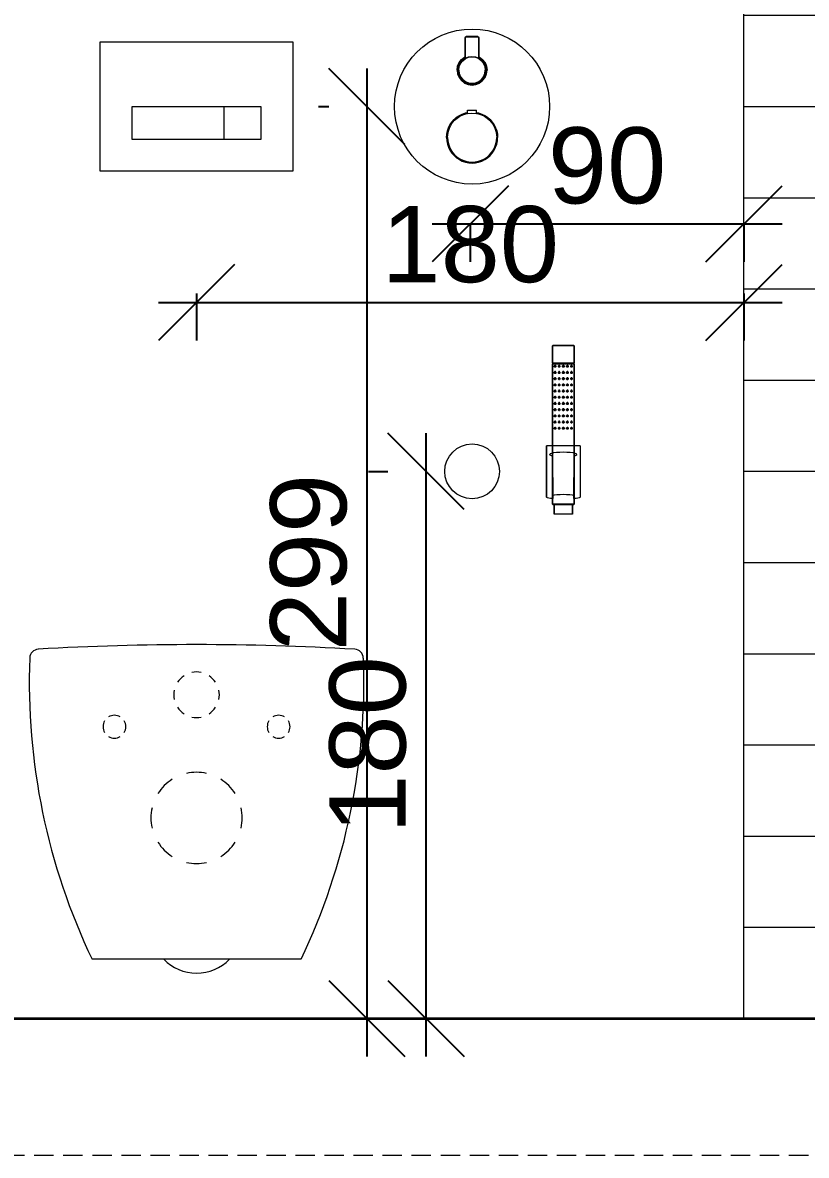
# Model space of a CAD drawing. Header units: millimetres. Extents: x -6165 to 15297, y -629 to 15029.
# Drawn here: x 12401 to 12658.1, y 4934.5 to 5306.3 of the extents above; entities that cross this region are included whole.
import ezdxf

# ---------------------------------------------------------------- set-up
doc = ezdxf.new("R2010")
doc.units = ezdxf.units.MM
doc.linetypes.add('TEČKOVANÁX2', pattern=[0.5, 0, -0.5])
doc.linetypes.add('ČÁRKOVANÁ2', pattern=[9.525, 6.35, -3.175])
for name, color, linetype, lineweight in [('3', 7, 'ČÁRKOVANÁ2', 0), ('dim', 4, 'Continuous', 0), ('equipments', 137, 'Continuous', 13), ('free', 7, 'Continuous', 13), ('sanitary', 4, 'Continuous', 13), ('section', 5, 'Continuous', 35)]:
    doc.layers.add(name, color=color, linetype=linetype, lineweight=lineweight)
doc.styles.add('ARIAL', font='arial.ttf')
doc.dimstyles.new('25', dxfattribs={"dimtxt": 25, "dimasz": 25, "dimexe": 12.5, "dimexo": 25, "dimgap": 6.25, "dimtad": 1, "dimdec": 0, "dimdsep": 46, "dimlunit": 6, "dimtxsty": 'ARIAL', "dimblk": 'OBLIQUE', "dimcen": 25, "dimdle": 12.5, "dimclrd": 256, "dimclre": 256, "dimclrt": 2, "dimadec": 0, "dimazin": 0, "dimtfac": 1, "dimtdec": 0, "dimtmove": 0, "dimatfit": 1, "dimldrblk": 'DOTSMALL', "dimfxl": 1, "dimtvp": 1, "dimtolj": 1, "dimtzin": 0, "dimarcsym": 0})

# ---------------------------------------------------------------- blocks, each defined once
blk = doc.blocks.new('A$C4771120F')
at = {"layer": 'equipments'}
blk.add_line((114.5, 65), (-114.5, 65), dxfattribs=at)
for centre, radius, start, end in [((-1, -2544.1), 2954.1, 86.6152, 93.3455), ((-172.8, 395), 10, 93.3455, 177.8367), ((172.8, 394.9), 10, 2.1535, 86.6152), ((521.6, 368.8), 704.9, 177.8367, 205.5269), ((-521.5, 368.8), 704.9, 334.4731, 2.1535), ((0, 355), 25, 123.1739, 146.8261), ((0, 355), 25, 78.1739, 101.8261), ((0, 355), 25, 33.1739, 56.8261), ((0, 355), 25, 168.1739, 191.8261), ((0, 355), 25, 348.1739, 11.8261), ((0, 355), 25, 213.1739, 236.8261), ((0, 355), 25, 303.1739, 326.8261), ((-90, 320), 12.5, 148.745, 211.255), ((-90, 320), 12.5, 58.745, 121.255), ((-90, 320), 12.5, 328.745, 31.255), ((0, 355), 25, 258.1739, 281.8261), ((90, 320), 12.5, 148.745, 211.255), ((90, 320), 12.5, 58.745, 121.255), ((90, 320), 12.5, 328.745, 31.255), ((-90, 320), 12.5, 238.745, 301.255), ((90, 320), 12.5, 238.745, 301.255), ((0, 220), 50, 122.1777, 147.8223), ((0, 220), 50, 77.1777, 102.8223), ((0, 220), 50, 32.1777, 57.8223), ((0, 220), 50, 167.1777, 192.8223), ((0, 220), 50, 347.1777, 12.8223), ((0, 220), 50, 212.1777, 237.8223), ((0, 220), 50, 302.1777, 327.8223), ((0, 220), 50, 257.1777, 282.8223), ((0, 99.7), 50, 223.916, 316.084)]:
    blk.add_arc(centre, radius, start, end, dxfattribs=at)
blk = doc.blocks.new('A$C1CBD540B')
at = {"layer": 'equipments'}
for p, q in [((-18.5, 0), (0, 0)), ((-18.5, 0), (0, 0)), ((-18.5, 0), (-18.5, -56.3)), ((0, 0), (18.5, 0)), ((18.5, -56.3), (18.5, 0)), ((18.5, 0), (18.5, -56.3)), ((-14.6, -9.6), (-14.4, -8.9)), ((-14.6, -10), (-14.6, -9.6)), ((-14.6, -9.6), (-14.6, -10)), ((-14.6, -9.6), (-14.6, -10)), ((-14.6, -9.6), (-14.6, -10)), ((-14.6, -10), (-14.3, -10.5)), ((-14.4, -8.9), (-13.1, -8.4)), ((-14.3, -10.5), (-13.1, -11)), ((-13.1, -8.4), (-10.9, -8)), ((-13.1, -11), (-11.4, -11.4)), ((-11.4, -11.4), (-11.3, -57.8)), ((-11.4, -11.4), (-11.3, -57.8)), ((-10.9, -8), (-7.6, -7.5)), ((-7.6, -7.5), (-3.7, -7.3)), ((-3.7, -7.3), (0, -7.1)), ((0, -7.1), (3.7, -7.3)), ((3.7, -7.3), (7.6, -7.5)), ((7.6, -7.5), (10.9, -8)), ((10.9, -8), (13.1, -8.4)), ((11.3, -57.8), (11.4, -11.4)), ((11.3, -57.8), (11.4, -11.4)), ((11.4, -11.4), (13.1, -11)), ((13.1, -8.4), (14.4, -8.9)), ((13.1, -11), (14.3, -10.5)), ((14.3, -10.5), (14.6, -10)), ((14.4, -8.9), (14.6, -9.6)), ((14.6, -10), (14.6, -9.6)), ((14.6, -10), (14.6, -9.6)), ((14.6, -9.6), (14.6, -10)), ((-18.5, -56.3), (-18.3, -56.5)), ((-18.3, -56.5), (-18, -56.8)), ((-18, -56.8), (-17.2, -57.2)), ((-18, -56.8), (-17.2, -57.2)), ((-17.2, -57.2), (-15.9, -57.6)), ((-15.9, -57.6), (-14.2, -58)), ((-15.9, -57.6), (-14.2, -58)), ((-14.2, -58), (-11.3, -57.8)), ((-14.2, -58), (-11.3, -57.8)), ((-11.3, -54.7), (-10.1, -54.4)), ((-10.1, -54.4), (-7, -54)), ((-7, -54), (-3.4, -53.7)), ((-3.4, -53.7), (0, -53.6)), ((0, -53.6), (3.4, -53.7)), ((3.4, -53.7), (7, -54)), ((7, -54), (10.1, -54.4)), ((10.1, -54.4), (11.3, -54.7)), ((11.3, -57.8), (14.2, -58)), ((11.3, -57.8), (14.2, -58)), ((14.2, -58), (15.9, -57.6)), ((14.2, -58), (15.9, -57.6)), ((15.9, -57.6), (17.2, -57.2)), ((17.2, -57.2), (18, -56.8)), ((18, -56.8), (18.3, -56.5)), ((18.3, -56.5), (18.5, -56.3))]:
    blk.add_line(p, q, dxfattribs=at)
blk = doc.blocks.new('A$C076663FC')
at = {"layer": 'equipments'}
for p, q in [((-7.5, 75.5), (-7, 76.5)), ((-7.5, 75.5), (-7.5, 53)), ((-7.5, 53), (-7.5, 75.5)), ((-7, 76.5), (-6, 77)), ((-7, 76.5), (-6.7, 76.5)), ((-6.7, 76.5), (-6.1, 76.5)), ((-6.1, 76.5), (-4.9, 76.5)), ((-6, 77), (-5.8, 77)), ((-5.8, 77), (-5.2, 77)), ((-5.2, 77), (-3, 77)), ((-4.9, 76.5), (-3.5, 76.5)), ((-3.5, 76.5), (-1.8, 76.5)), ((-3, 77), (-1.5, 77)), ((-1.8, 76.5), (0, 76.5)), ((-1.5, 77), (0, 77)), ((0, 77), (1.5, 77)), ((0, 76.5), (1.8, 76.5)), ((1.5, 77), (3, 77)), ((1.8, 76.5), (3.5, 76.5)), ((3, 77), (4.2, 77)), ((3.5, 76.5), (4.9, 76.5)), ((4.2, 77), (5.2, 77)), ((4.9, 76.5), (6.1, 76.5)), ((5.2, 77), (6, 77)), ((6, 77), (7, 76.5)), ((6.1, 76.5), (6.7, 76.5)), ((6.7, 76.5), (7, 76.5)), ((7, 76.5), (7.5, 75.5)), ((7.5, 53), (7.5, 75.5)), ((7.5, 75.5), (7.5, 53)), ((-14.3, 48.2), (-11.6, 51.6)), ((-13.9, 48), (-11.3, 51.3)), ((-13, 47.5), (-10.6, 50.6)), ((-12.6, 47.3), (-10.3, 50.3)), ((-11.6, 51.6), (-8.2, 54.3)), ((-11.3, 51.3), (-8, 53.9)), ((-10.6, 50.6), (-7.5, 53)), ((-10.3, 50.3), (-7.3, 52.6)), ((-8.2, 54.3), (-7.5, 54.6)), ((-8, 53.9), (-7.5, 54.1)), ((-7.5, 53), (-3.9, 54.5)), ((-7.3, 52.6), (-3.8, 54)), ((-3.9, 54.5), (-0.2, 55)), ((-3.8, 54), (0, 54.5)), ((-0.2, 55), (3.9, 54.5)), ((0, 54.5), (3.8, 54)), ((3.8, 54), (7.3, 52.6)), ((3.9, 54.5), (7.5, 53)), ((7.3, 52.6), (10.3, 50.3)), ((7.5, 54.6), (8.2, 54.3)), ((7.5, 54.1), (8, 53.9)), ((7.5, 53), (10.6, 50.6)), ((8, 53.9), (11.3, 51.3)), ((8.2, 54.3), (11.6, 51.6)), ((10.3, 50.3), (12.6, 47.3)), ((10.6, 50.6), (13, 47.5)), ((11.3, 51.3), (13.9, 48)), ((11.6, 51.6), (14.3, 48.2)), ((-16.5, 40), (-15.9, 44.3)), ((-16.5, 40), (-15.9, 35.7)), ((-16, 40), (-15.4, 44.1)), ((-16, 40), (-15.4, 35.9)), ((-15.9, 44.3), (-14.3, 48.2)), ((-15.4, 44.1), (-13.9, 48)), ((-15, 40), (-14.5, 43.9)), ((-15, 40), (-14.5, 43.9)), ((-15, 40), (-14.5, 36.1)), ((-14.5, 43.9), (-13, 47.5)), ((-14.5, 40), (-14, 43.8)), ((-14.5, 40), (-14, 36.2)), ((-14, 43.8), (-12.6, 47.3)), ((12.6, 47.3), (14, 43.8)), ((13, 47.5), (14.5, 43.9)), ((13.9, 48), (15.4, 44.1)), ((14, 43.8), (14.5, 40)), ((14, 36.2), (14.5, 40)), ((14.3, 48.2), (15.9, 44.3)), ((14.5, 43.9), (15, 40)), ((14.5, 36.1), (15, 40)), ((15.4, 44.1), (16, 40)), ((15.4, 35.9), (16, 40)), ((15.9, 44.3), (16.5, 40)), ((15.9, 35.7), (16.5, 40)), ((-15.9, 35.7), (-14.3, 31.8)), ((-15.4, 35.9), (-13.9, 32)), ((-14.5, 36.1), (-13, 32.5)), ((-14.3, 31.8), (-11.6, 28.4)), ((-14, 36.2), (-12.6, 32.7)), ((-13.9, 32), (-11.3, 28.7)), ((-13, 32.5), (-10.6, 29.4)), ((-12.6, 32.7), (-10.3, 29.7)), ((-11.6, 28.4), (-8.2, 25.7)), ((-11.3, 28.7), (-8, 26.1)), ((-10.6, 29.4), (-7.5, 27)), ((-10.3, 29.7), (-7.3, 27.4)), ((-8.2, 25.7), (-4.3, 24.1)), ((-8, 26.1), (-4.1, 24.6)), ((-7.5, 27), (-3.9, 25.5)), ((-7.3, 27.4), (-3.8, 26)), ((-3.9, 25.5), (0, 25)), ((-3.9, 25.5), (0, 25)), ((-3.8, 26), (0, 25.5)), ((0, 25.5), (3.8, 26)), ((0, 25), (3.9, 25.5)), ((3.8, 26), (7.3, 27.4)), ((3.9, 25.5), (7.5, 27)), ((4.1, 24.6), (8, 26.1)), ((4.3, 24.1), (8.2, 25.7)), ((7.3, 27.4), (10.3, 29.7)), ((7.5, 27), (10.6, 29.4)), ((8, 26.1), (11.3, 28.7)), ((8.2, 25.7), (11.6, 28.4)), ((10.3, 29.7), (12.6, 32.7)), ((10.6, 29.4), (13, 32.5)), ((11.3, 28.7), (13.9, 32)), ((11.6, 28.4), (14.3, 31.8)), ((12.6, 32.7), (14, 36.2)), ((13, 32.5), (14.5, 36.1)), ((13.9, 32), (15.4, 35.9)), ((14.3, 31.8), (15.9, 35.7)), ((-4.3, 24.1), (0, 23.5)), ((-4.1, 24.6), (0, 24)), ((0, 24), (4.1, 24.6)), ((0, 23.5), (4.3, 24.1)), ((-19.8, -14.2), (-17, -11.8)), ((-17, -11.8), (-13.9, -9.8)), ((-16.4, -12.6), (-13.5, -10.7)), ((-13.9, -9.8), (-10.7, -8.2)), ((-13.4, -10.6), (-10.3, -9.1)), ((-10.7, -8.2), (-7.2, -7)), ((-10.3, -9.1), (-7, -8)), ((-7.2, -7), (-5, -6.6)), ((-7, -8), (-5, -7.6)), ((-5, -7.7), (-5, -4)), ((-5, -4), (-4.6, -4)), ((-5, -7.6), (-0.3, -7.3)), ((-4.6, -4), (-3.5, -4)), ((-3.5, -4), (-1.9, -4)), ((-1.9, -4), (0, -4)), ((-0.3, -7.3), (5, -7.6)), ((0, -4), (1.9, -4)), ((1.9, -4), (3.5, -4)), ((3.5, -4), (4.6, -4)), ((4.6, -4), (5, -4)), ((5, -7.7), (5, -4)), ((5, -6.6), (7.2, -7)), ((5, -7.6), (7, -8)), ((7, -8), (10.3, -9.1)), ((7.2, -7), (10.7, -8.2)), ((10.3, -9.1), (13.5, -10.7)), ((10.7, -8.2), (13.9, -9.8)), ((13.5, -10.7), (16.4, -12.6)), ((13.9, -9.8), (17, -11.8)), ((17, -11.8), (19.8, -14.2)), ((-27, -26.8), (-25.8, -23.3)), ((-26, -27), (-24.9, -23.7)), ((-25.8, -23.3), (-24.2, -20.1)), ((-24.9, -23.7), (-23.3, -20.5)), ((-24.2, -20.1), (-22.2, -17)), ((-23.3, -20.5), (-21.4, -17.6)), ((-22.2, -17), (-19.8, -14.2)), ((-21.4, -17.6), (-19.1, -14.9)), ((-19.1, -14.9), (-16.4, -12.6)), ((16.4, -12.6), (19.1, -14.9)), ((19.1, -14.9), (21.4, -17.6)), ((19.8, -14.2), (22.2, -17)), ((21.4, -17.6), (23.3, -20.5)), ((22.2, -17), (24.2, -20.1)), ((23.3, -20.5), (24.9, -23.7)), ((24.2, -20.1), (25.8, -23.3)), ((24.9, -23.7), (26, -27)), ((25.8, -23.3), (27, -26.8)), ((-28, -34), (-27.7, -30.4)), ((-28, -34), (-27.7, -37.6)), ((-27.7, -30.4), (-27, -26.8)), ((-27, -34), (-26.7, -30.5)), ((-27, -34), (-26.7, -37.5)), ((-26.7, -30.5), (-26, -27)), ((26, -27), (26.7, -30.5)), ((26.7, -30.5), (27, -34)), ((26.7, -37.5), (27, -34)), ((27, -26.8), (27.7, -30.4)), ((27.7, -30.4), (28, -34)), ((27.7, -37.6), (28, -34)), ((-27.7, -37.6), (-27, -41.2)), ((-27, -41.2), (-25.8, -44.7)), ((-26.7, -37.5), (-26, -41)), ((-26, -41), (-24.9, -44.3)), ((-25.8, -44.7), (-24.2, -47.9)), ((-24.9, -44.3), (-23.4, -47.4)), ((-24.2, -47.9), (-22.2, -51)), ((-23.4, -47.4), (-21.4, -50.4)), ((21.4, -50.4), (23.4, -47.4)), ((22.2, -51), (24.2, -47.9)), ((23.4, -47.4), (24.9, -44.3)), ((24.2, -47.9), (25.8, -44.7)), ((24.9, -44.3), (26, -41)), ((25.8, -44.7), (27, -41.2)), ((26, -41), (26.7, -37.5)), ((27, -41.2), (27.7, -37.6)), ((-22.2, -51), (-19.8, -53.8)), ((-21.4, -50.4), (-19.1, -53.1)), ((-19.8, -53.8), (-17, -56.2)), ((-19.1, -53.1), (-16.4, -55.4)), ((-17, -56.2), (-13.9, -58.2)), ((-16.4, -55.4), (-13.5, -57.3)), ((-13.9, -58.2), (-10.7, -59.8)), ((-13.5, -57.3), (-10.3, -58.9)), ((-10.7, -59.8), (-7.2, -61)), ((-10.3, -58.9), (-7, -60)), ((-7.2, -61), (-3.6, -61.7)), ((-7, -60), (-3.5, -60.7)), ((-3.6, -61.7), (0, -62)), ((-3.5, -60.7), (0, -61)), ((0, -61), (3.5, -60.7)), ((0, -62), (3.6, -61.7)), ((3.5, -60.7), (7, -60)), ((3.6, -61.7), (7.2, -61)), ((7, -60), (10.3, -58.9)), ((7, -60), (10.3, -58.9)), ((7.2, -61), (10.7, -59.8)), ((10.3, -58.9), (13.5, -57.3)), ((10.7, -59.8), (13.9, -58.2)), ((13.5, -57.3), (16.4, -55.4)), ((13.9, -58.2), (17, -56.2)), ((16.4, -55.4), (19.1, -53.1)), ((17, -56.2), (19.8, -53.8)), ((19.1, -53.1), (21.4, -50.4)), ((19.8, -53.8), (22.2, -51))]:
    blk.add_line(p, q, dxfattribs=at)
blk.add_circle((0, 0), 85, dxfattribs=at)
blk = doc.blocks.new('A$C76D800A9')
at = {"layer": 'equipments'}
for p, q in [((-12, 184.5), (-11.5, 185)), ((-12, 184.5), (-12, 165.5)), ((-12, 184.5), (-11.6, 184.5)), ((-12, 165.5), (-12, 184.5)), ((-11.6, 184.5), (-10.4, 184.5)), ((-11.6, 184.5), (-10.4, 184.5)), ((-11.5, 185), (-11.1, 185)), ((-11.1, 185), (-10, 185)), ((-10.4, 184.5), (-8.5, 184.5)), ((-10, 185), (-8.1, 185)), ((-8.5, 184.5), (-6, 184.5)), ((-8.1, 185), (-5.7, 185)), ((-6, 184.5), (-3.1, 184.5)), ((-5.7, 185), (-3, 185)), ((-3.1, 184.5), (0, 184.5)), ((-3, 185), (0, 185)), ((0, 185), (3, 185)), ((0, 184.5), (3.1, 184.5)), ((3, 185), (5.7, 185)), ((3.1, 184.5), (6, 184.5)), ((5.7, 185), (8.1, 185)), ((6, 184.5), (8.5, 184.5)), ((8.1, 185), (10, 185)), ((8.5, 184.5), (10.4, 184.5)), ((10, 185), (11.1, 185)), ((10.4, 184.5), (11.6, 184.5)), ((11.1, 185), (11.5, 185)), ((11.5, 185), (12, 184.5)), ((11.6, 184.5), (12, 184.5)), ((12, 184.5), (12, 165.5)), ((12, 165.5), (12, 184.5)), ((-12, 165.5), (-11.6, 165.5)), ((-12, 165.5), (-11, 165)), ((-12, 164.5), (-11, 165)), ((-12, 11), (-12, 164.5)), ((-12, 164.5), (-12, 11)), ((-12, 164.5), (-11.6, 164.5)), ((-11.6, 165.5), (-10.4, 165.5)), ((-11.6, 165.5), (-10.4, 165.5)), ((-11.6, 164.5), (-10.4, 164.5)), ((-11.6, 164.5), (-10.4, 164.5)), ((-11, 165), (-10.6, 165)), ((-10.6, 165), (-9.5, 165)), ((-10.4, 165.5), (-8.5, 165.5)), ((-10.4, 164.5), (-8.5, 164.5)), ((-9.8571, 162.5), (-9.4286, 163)), ((-9.8571, 162.5), (-9.8571, 161.5)), ((-9.8571, 161.5), (-9.8571, 162.5)), ((-9.8571, 161.5), (-9.4286, 161)), ((-9.5, 165), (-7.8, 165)), ((-9.4286, 163), (-8.5714, 163)), ((-8.5714, 163), (-8.1429, 162.5)), ((-8.5714, 161), (-8.1429, 161.5)), ((-8.5, 165.5), (-6, 165.5)), ((-8.5, 164.5), (-6, 164.5)), ((-8.1429, 161.5), (-8.1429, 162.5)), ((-8.1429, 162.5), (-8.1429, 161.5)), ((-7.8, 165), (-5.5, 165)), ((-6, 165.5), (-3.1, 165.5)), ((-6, 164.5), (-3.1, 164.5)), ((-5.5, 165), (-2.8, 165)), ((-5.3571, 162.5), (-4.9286, 163)), ((-5.3571, 161.5), (-5.3571, 162.5)), ((-5.3571, 162.5), (-5.3571, 161.5)), ((-5.3571, 161.5), (-4.9286, 161)), ((-4.9286, 163), (-4.0714, 163)), ((-4.0714, 163), (-3.6429, 162.5)), ((-4.0714, 161), (-3.6429, 161.5)), ((-3.6429, 162.5), (-3.6429, 161.5)), ((-3.6429, 161.5), (-3.6429, 162.5)), ((-3.1, 165.5), (0, 165.5)), ((-3.1, 164.5), (0, 164.5)), ((-2.8, 165), (0, 165)), ((-0.8571, 162.5), (-0.4286, 163)), ((-0.8571, 161.5), (-0.8571, 162.5)), ((-0.8571, 162.5), (-0.8571, 161.5)), ((-0.8571, 161.5), (-0.4286, 161)), ((-0.4286, 163), (0.4286, 163)), ((0, 165.5), (3.1, 165.5)), ((0, 165), (2.8, 165)), ((0, 164.5), (3.1, 164.5)), ((0.4286, 163), (0.8571, 162.5)), ((0.4286, 161), (0.8571, 161.5)), ((0.8571, 162.5), (0.8571, 161.5)), ((0.8571, 161.5), (0.8571, 162.5)), ((2.8, 165), (5.5, 165)), ((3.1, 165.5), (6, 165.5)), ((3.1, 164.5), (6, 164.5)), ((3.6429, 162.5), (4.0714, 163)), ((3.6429, 162.5), (3.6429, 161.5)), ((3.6429, 161.5), (3.6429, 162.5)), ((3.6429, 161.5), (4.0714, 161)), ((4.0714, 163), (4.9286, 163)), ((4.9286, 163), (5.3571, 162.5)), ((4.9286, 161), (5.3571, 161.5)), ((5.3571, 161.5), (5.3571, 162.5)), ((5.3571, 162.5), (5.3571, 161.5)), ((5.5, 165), (7.8, 165)), ((6, 165.5), (8.5, 165.5)), ((6, 164.5), (8.5, 164.5)), ((7.8, 165), (9.5, 165)), ((8.1429, 162.5), (8.5714, 163)), ((8.1429, 161.5), (8.1429, 162.5)), ((8.1429, 162.5), (8.1429, 161.5)), ((8.1429, 161.5), (8.5714, 161)), ((8.5, 165.5), (10.4, 165.5)), ((8.5, 164.5), (10.4, 164.5)), ((8.5714, 163), (9.4286, 163)), ((9.4286, 163), (9.8571, 162.5)), ((9.4286, 161), (9.8571, 161.5)), ((9.5, 165), (10.6, 165)), ((9.8571, 162.5), (9.8571, 161.5)), ((9.8571, 161.5), (9.8571, 162.5)), ((10.4, 165.5), (11.6, 165.5)), ((10.4, 164.5), (11.6, 164.5)), ((10.6, 165), (11, 165)), ((11, 165), (12, 165.5)), ((11, 165), (12, 164.5)), ((11.6, 165.5), (12, 165.5)), ((11.6, 164.5), (12, 164.5)), ((12, 11), (12, 164.5)), ((12, 164.5), (12, 11)), ((-9.8571, 155.7), (-9.4286, 156.2)), ((-9.8571, 154.7), (-9.8571, 155.7)), ((-9.8571, 155.7), (-9.8571, 154.7)), ((-9.8571, 154.7), (-9.4286, 154.2)), ((-9.8571, 148.9), (-9.4286, 149.4)), ((-9.4286, 161), (-8.5714, 161)), ((-9.4286, 156.2), (-8.5714, 156.2)), ((-9.4286, 154.2), (-8.5714, 154.2)), ((-9.4286, 149.4), (-8.5714, 149.4)), ((-8.5714, 156.2), (-8.1429, 155.7)), ((-8.5714, 154.2), (-8.1429, 154.7)), ((-8.5714, 149.4), (-8.1429, 148.9)), ((-8.1429, 155.7), (-8.1429, 154.7)), ((-8.1429, 154.7), (-8.1429, 155.7)), ((-5.3571, 155.7), (-4.9286, 156.2)), ((-5.3571, 155.7), (-5.3571, 154.7)), ((-5.3571, 154.7), (-5.3571, 155.7)), ((-5.3571, 154.7), (-4.9286, 154.2)), ((-5.3571, 148.9), (-4.9286, 149.4)), ((-4.9286, 161), (-4.0714, 161)), ((-4.9286, 156.2), (-4.0714, 156.2)), ((-4.9286, 154.2), (-4.0714, 154.2)), ((-4.9286, 149.4), (-4.0714, 149.4)), ((-4.0714, 156.2), (-3.6429, 155.7)), ((-4.0714, 154.2), (-3.6429, 154.7)), ((-4.0714, 149.4), (-3.6429, 148.9)), ((-3.6429, 154.7), (-3.6429, 155.7)), ((-3.6429, 155.7), (-3.6429, 154.7)), ((-0.8571, 155.7), (-0.4286, 156.2)), ((-0.8571, 155.7), (-0.8571, 154.7)), ((-0.8571, 154.7), (-0.8571, 155.7)), ((-0.8571, 154.7), (-0.4286, 154.2)), ((-0.8571, 148.9), (-0.4286, 149.4)), ((-0.4286, 161), (0.4286, 161)), ((-0.4286, 156.2), (0.4286, 156.2)), ((-0.4286, 154.2), (0.4286, 154.2)), ((-0.4286, 149.4), (0.4286, 149.4)), ((0.4286, 156.2), (0.8571, 155.7)), ((0.4286, 154.2), (0.8571, 154.7)), ((0.4286, 149.4), (0.8571, 148.9)), ((0.8571, 154.7), (0.8571, 155.7)), ((0.8571, 155.7), (0.8571, 154.7)), ((3.6429, 155.7), (4.0714, 156.2)), ((3.6429, 154.7), (3.6429, 155.7)), ((3.6429, 155.7), (3.6429, 154.7)), ((3.6429, 154.7), (4.0714, 154.2)), ((3.6429, 148.9), (4.0714, 149.4)), ((4.0714, 161), (4.9286, 161)), ((4.0714, 156.2), (4.9286, 156.2)), ((4.0714, 154.2), (4.9286, 154.2)), ((4.0714, 149.4), (4.9286, 149.4)), ((4.9286, 156.2), (5.3571, 155.7)), ((4.9286, 154.2), (5.3571, 154.7)), ((4.9286, 149.4), (5.3571, 148.9)), ((5.3571, 155.7), (5.3571, 154.7)), ((5.3571, 154.7), (5.3571, 155.7)), ((8.1429, 155.7), (8.5714, 156.2)), ((8.1429, 155.7), (8.1429, 154.7)), ((8.1429, 154.7), (8.1429, 155.7)), ((8.1429, 154.7), (8.5714, 154.2)), ((8.1429, 148.9), (8.5714, 149.4)), ((8.5714, 161), (9.4286, 161)), ((8.5714, 156.2), (9.4286, 156.2)), ((8.5714, 154.2), (9.4286, 154.2)), ((8.5714, 149.4), (9.4286, 149.4)), ((9.4286, 156.2), (9.8571, 155.7)), ((9.4286, 154.2), (9.8571, 154.7)), ((9.4286, 149.4), (9.8571, 148.9)), ((9.8571, 154.7), (9.8571, 155.7)), ((9.8571, 155.7), (9.8571, 154.7)), ((-9.8571, 147.9), (-9.8571, 148.9)), ((-9.8571, 148.9), (-9.8571, 147.9)), ((-9.8571, 147.9), (-9.4286, 147.4)), ((-9.8571, 142.1), (-9.4286, 142.6)), ((-9.8571, 142.1), (-9.8571, 141.1)), ((-9.8571, 141.1), (-9.8571, 142.1)), ((-9.8571, 141.1), (-9.4286, 140.6)), ((-9.4286, 147.4), (-8.5714, 147.4)), ((-9.4286, 142.6), (-8.5714, 142.6)), ((-9.4286, 140.6), (-8.5714, 140.6)), ((-8.5714, 147.4), (-8.1429, 147.9)), ((-8.5714, 142.6), (-8.1429, 142.1)), ((-8.5714, 140.6), (-8.1429, 141.1)), ((-8.1429, 148.9), (-8.1429, 147.9)), ((-8.1429, 147.9), (-8.1429, 148.9)), ((-8.1429, 142.1), (-8.1429, 141.1)), ((-8.1429, 141.1), (-8.1429, 142.1)), ((-5.3571, 148.9), (-5.3571, 147.9)), ((-5.3571, 147.9), (-5.3571, 148.9)), ((-5.3571, 147.9), (-4.9286, 147.4)), ((-5.3571, 142.1), (-4.9286, 142.6)), ((-5.3571, 141.1), (-5.3571, 142.1)), ((-5.3571, 142.1), (-5.3571, 141.1)), ((-5.3571, 141.1), (-4.9286, 140.6)), ((-4.9286, 147.4), (-4.0714, 147.4)), ((-4.9286, 142.6), (-4.0714, 142.6)), ((-4.9286, 140.6), (-4.0714, 140.6)), ((-4.0714, 147.4), (-3.6429, 147.9)), ((-4.0714, 142.6), (-3.6429, 142.1)), ((-4.0714, 140.6), (-3.6429, 141.1)), ((-3.6429, 147.9), (-3.6429, 148.9)), ((-3.6429, 148.9), (-3.6429, 147.9)), ((-3.6429, 141.1), (-3.6429, 142.1)), ((-3.6429, 142.1), (-3.6429, 141.1)), ((-0.8571, 148.9), (-0.8571, 147.9)), ((-0.8571, 147.9), (-0.8571, 148.9)), ((-0.8571, 147.9), (-0.4286, 147.4)), ((-0.8571, 142.1), (-0.4286, 142.6)), ((-0.8571, 141.1), (-0.8571, 142.1)), ((-0.8571, 142.1), (-0.8571, 141.1)), ((-0.8571, 141.1), (-0.4286, 140.6)), ((-0.4286, 147.4), (0.4286, 147.4)), ((-0.4286, 142.6), (0.4286, 142.6)), ((-0.4286, 140.6), (0.4286, 140.6)), ((0.4286, 147.4), (0.8571, 147.9)), ((0.4286, 142.6), (0.8571, 142.1)), ((0.4286, 140.6), (0.8571, 141.1)), ((0.8571, 147.9), (0.8571, 148.9)), ((0.8571, 148.9), (0.8571, 147.9)), ((0.8571, 141.1), (0.8571, 142.1)), ((0.8571, 142.1), (0.8571, 141.1)), ((3.6429, 147.9), (3.6429, 148.9)), ((3.6429, 148.9), (3.6429, 147.9)), ((3.6429, 147.9), (4.0714, 147.4)), ((3.6429, 142.1), (4.0714, 142.6)), ((3.6429, 142.1), (3.6429, 141.1)), ((3.6429, 141.1), (3.6429, 142.1)), ((3.6429, 141.1), (4.0714, 140.6)), ((4.0714, 147.4), (4.9286, 147.4)), ((4.0714, 142.6), (4.9286, 142.6)), ((4.0714, 140.6), (4.9286, 140.6)), ((4.9286, 147.4), (5.3571, 147.9)), ((4.9286, 142.6), (5.3571, 142.1)), ((4.9286, 140.6), (5.3571, 141.1)), ((5.3571, 148.9), (5.3571, 147.9)), ((5.3571, 147.9), (5.3571, 148.9)), ((5.3571, 142.1), (5.3571, 141.1)), ((5.3571, 141.1), (5.3571, 142.1)), ((8.1429, 148.9), (8.1429, 147.9)), ((8.1429, 147.9), (8.1429, 148.9)), ((8.1429, 147.9), (8.5714, 147.4)), ((8.1429, 142.1), (8.5714, 142.6)), ((8.1429, 141.1), (8.1429, 142.1)), ((8.1429, 142.1), (8.1429, 141.1)), ((8.1429, 141.1), (8.5714, 140.6)), ((8.5714, 147.4), (9.4286, 147.4)), ((8.5714, 142.6), (9.4286, 142.6)), ((8.5714, 140.6), (9.4286, 140.6)), ((9.4286, 147.4), (9.8571, 147.9)), ((9.4286, 142.6), (9.8571, 142.1)), ((9.4286, 140.6), (9.8571, 141.1)), ((9.8571, 147.9), (9.8571, 148.9)), ((9.8571, 148.9), (9.8571, 147.9)), ((9.8571, 141.1), (9.8571, 142.1)), ((9.8571, 142.1), (9.8571, 141.1)), ((-9.8571, 135.3), (-9.4286, 135.8)), ((-9.8571, 135.3), (-9.8571, 134.3)), ((-9.8571, 134.3), (-9.8571, 135.3)), ((-9.8571, 134.3), (-9.4286, 133.8)), ((-9.8571, 128.5), (-9.4286, 129)), ((-9.8571, 128.5), (-9.8571, 127.5)), ((-9.8571, 127.5), (-9.8571, 128.5)), ((-9.8571, 127.5), (-9.4286, 127)), ((-9.4286, 135.8), (-8.5714, 135.8)), ((-9.4286, 133.8), (-8.5714, 133.8)), ((-9.4286, 129), (-8.5714, 129)), ((-9.4286, 127), (-8.5714, 127)), ((-8.5714, 135.8), (-8.1429, 135.3)), ((-8.5714, 133.8), (-8.1429, 134.3)), ((-8.5714, 129), (-8.1429, 128.5)), ((-8.5714, 127), (-8.1429, 127.5)), ((-8.1429, 134.3), (-8.1429, 135.3)), ((-8.1429, 135.3), (-8.1429, 134.3)), ((-8.1429, 127.5), (-8.1429, 128.5)), ((-8.1429, 128.5), (-8.1429, 127.5)), ((-5.3571, 135.3), (-4.9286, 135.8)), ((-5.3571, 134.3), (-5.3571, 135.3)), ((-5.3571, 135.3), (-5.3571, 134.3)), ((-5.3571, 134.3), (-4.9286, 133.8)), ((-5.3571, 128.5), (-4.9286, 129)), ((-5.3571, 127.5), (-5.3571, 128.5)), ((-5.3571, 128.5), (-5.3571, 127.5)), ((-5.3571, 127.5), (-4.9286, 127)), ((-4.9286, 135.8), (-4.0714, 135.8)), ((-4.9286, 133.8), (-4.0714, 133.8)), ((-4.9286, 129), (-4.0714, 129)), ((-4.9286, 127), (-4.0714, 127)), ((-4.0714, 135.8), (-3.6429, 135.3)), ((-4.0714, 133.8), (-3.6429, 134.3)), ((-4.0714, 129), (-3.6429, 128.5)), ((-4.0714, 127), (-3.6429, 127.5)), ((-3.6429, 135.3), (-3.6429, 134.3)), ((-3.6429, 134.3), (-3.6429, 135.3)), ((-3.6429, 128.5), (-3.6429, 127.5)), ((-3.6429, 127.5), (-3.6429, 128.5)), ((-0.8571, 135.3), (-0.4286, 135.8)), ((-0.8571, 134.3), (-0.8571, 135.3)), ((-0.8571, 135.3), (-0.8571, 134.3)), ((-0.8571, 134.3), (-0.4286, 133.8)), ((-0.8571, 128.5), (-0.4286, 129)), ((-0.8571, 127.5), (-0.8571, 128.5)), ((-0.8571, 128.5), (-0.8571, 127.5)), ((-0.8571, 127.5), (-0.4286, 127)), ((-0.4286, 135.8), (0.4286, 135.8)), ((-0.4286, 133.8), (0.4286, 133.8)), ((-0.4286, 129), (0.4286, 129)), ((-0.4286, 127), (0.4286, 127)), ((0.4286, 135.8), (0.8571, 135.3)), ((0.4286, 133.8), (0.8571, 134.3)), ((0.4286, 129), (0.8571, 128.5)), ((0.4286, 127), (0.8571, 127.5)), ((0.8571, 135.3), (0.8571, 134.3)), ((0.8571, 134.3), (0.8571, 135.3)), ((0.8571, 128.5), (0.8571, 127.5)), ((0.8571, 127.5), (0.8571, 128.5)), ((3.6429, 135.3), (4.0714, 135.8)), ((3.6429, 135.3), (3.6429, 134.3)), ((3.6429, 134.3), (3.6429, 135.3)), ((3.6429, 134.3), (4.0714, 133.8)), ((3.6429, 128.5), (4.0714, 129)), ((3.6429, 128.5), (3.6429, 127.5)), ((3.6429, 127.5), (3.6429, 128.5)), ((3.6429, 127.5), (4.0714, 127)), ((4.0714, 135.8), (4.9286, 135.8)), ((4.0714, 133.8), (4.9286, 133.8)), ((4.0714, 129), (4.9286, 129)), ((4.0714, 127), (4.9286, 127)), ((4.9286, 135.8), (5.3571, 135.3)), ((4.9286, 133.8), (5.3571, 134.3)), ((4.9286, 129), (5.3571, 128.5)), ((4.9286, 127), (5.3571, 127.5)), ((5.3571, 134.3), (5.3571, 135.3)), ((5.3571, 135.3), (5.3571, 134.3)), ((5.3571, 127.5), (5.3571, 128.5)), ((5.3571, 128.5), (5.3571, 127.5)), ((8.1429, 135.3), (8.5714, 135.8)), ((8.1429, 134.3), (8.1429, 135.3)), ((8.1429, 135.3), (8.1429, 134.3)), ((8.1429, 134.3), (8.5714, 133.8)), ((8.1429, 128.5), (8.5714, 129)), ((8.1429, 127.5), (8.1429, 128.5)), ((8.1429, 128.5), (8.1429, 127.5)), ((8.1429, 127.5), (8.5714, 127)), ((8.5714, 135.8), (9.4286, 135.8)), ((8.5714, 133.8), (9.4286, 133.8)), ((8.5714, 129), (9.4286, 129)), ((8.5714, 127), (9.4286, 127)), ((9.4286, 135.8), (9.8571, 135.3)), ((9.4286, 133.8), (9.8571, 134.3)), ((9.4286, 129), (9.8571, 128.5)), ((9.4286, 127), (9.8571, 127.5)), ((9.8571, 135.3), (9.8571, 134.3)), ((9.8571, 134.3), (9.8571, 135.3)), ((9.8571, 128.5), (9.8571, 127.5)), ((9.8571, 127.5), (9.8571, 128.5)), ((-9.8571, 121.7), (-9.4286, 122.2)), ((-9.8571, 121.7), (-9.8571, 120.7)), ((-9.8571, 120.7), (-9.8571, 121.7)), ((-9.8571, 120.7), (-9.4286, 120.2)), ((-9.8571, 114.9), (-9.4286, 115.4)), ((-9.8571, 114.9), (-9.8571, 113.9)), ((-9.8571, 113.9), (-9.8571, 114.9)), ((-9.8571, 113.9), (-9.4286, 113.4)), ((-9.4286, 122.2), (-8.5714, 122.2)), ((-9.4286, 120.2), (-8.5714, 120.2)), ((-9.4286, 115.4), (-8.5714, 115.4)), ((-9.4286, 113.4), (-8.5714, 113.4)), ((-8.5714, 122.2), (-8.1429, 121.7)), ((-8.5714, 120.2), (-8.1429, 120.7)), ((-8.5714, 115.4), (-8.1429, 114.9)), ((-8.5714, 113.4), (-8.1429, 113.9)), ((-8.1429, 121.7), (-8.1429, 120.7)), ((-8.1429, 120.7), (-8.1429, 121.7)), ((-8.1429, 113.9), (-8.1429, 114.9)), ((-8.1429, 114.9), (-8.1429, 113.9)), ((-5.3571, 121.7), (-4.9286, 122.2)), ((-5.3571, 120.7), (-5.3571, 121.7)), ((-5.3571, 121.7), (-5.3571, 120.7)), ((-5.3571, 120.7), (-4.9286, 120.2)), ((-5.3571, 114.9), (-4.9286, 115.4)), ((-5.3571, 113.9), (-5.3571, 114.9)), ((-5.3571, 114.9), (-5.3571, 113.9)), ((-5.3571, 113.9), (-4.9286, 113.4)), ((-4.9286, 122.2), (-4.0714, 122.2)), ((-4.9286, 120.2), (-4.0714, 120.2)), ((-4.9286, 115.4), (-4.0714, 115.4)), ((-4.9286, 113.4), (-4.0714, 113.4)), ((-4.0714, 122.2), (-3.6429, 121.7)), ((-4.0714, 120.2), (-3.6429, 120.7)), ((-4.0714, 115.4), (-3.6429, 114.9)), ((-4.0714, 113.4), (-3.6429, 113.9)), ((-3.6429, 120.7), (-3.6429, 121.7)), ((-3.6429, 121.7), (-3.6429, 120.7)), ((-3.6429, 114.9), (-3.6429, 113.9)), ((-3.6429, 113.9), (-3.6429, 114.9)), ((-0.8571, 121.7), (-0.4286, 122.2)), ((-0.8571, 120.7), (-0.8571, 121.7)), ((-0.8571, 121.7), (-0.8571, 120.7)), ((-0.8571, 120.7), (-0.4286, 120.2)), ((-0.8571, 114.9), (-0.4286, 115.4)), ((-0.8571, 113.9), (-0.8571, 114.9)), ((-0.8571, 114.9), (-0.8571, 113.9)), ((-0.8571, 113.9), (-0.4286, 113.4)), ((-0.4286, 122.2), (0.4286, 122.2)), ((-0.4286, 120.2), (0.4286, 120.2)), ((-0.4286, 115.4), (0.4286, 115.4)), ((-0.4286, 113.4), (0.4286, 113.4)), ((0.4286, 122.2), (0.8571, 121.7)), ((0.4286, 120.2), (0.8571, 120.7)), ((0.4286, 115.4), (0.8571, 114.9)), ((0.4286, 113.4), (0.8571, 113.9)), ((0.8571, 120.7), (0.8571, 121.7)), ((0.8571, 121.7), (0.8571, 120.7)), ((0.8571, 114.9), (0.8571, 113.9)), ((0.8571, 113.9), (0.8571, 114.9)), ((3.6429, 121.7), (4.0714, 122.2)), ((3.6429, 121.7), (3.6429, 120.7)), ((3.6429, 120.7), (3.6429, 121.7)), ((3.6429, 120.7), (4.0714, 120.2)), ((3.6429, 114.9), (4.0714, 115.4)), ((3.6429, 114.9), (3.6429, 113.9)), ((3.6429, 113.9), (3.6429, 114.9)), ((3.6429, 113.9), (4.0714, 113.4)), ((4.0714, 122.2), (4.9286, 122.2)), ((4.0714, 120.2), (4.9286, 120.2)), ((4.0714, 115.4), (4.9286, 115.4)), ((4.0714, 113.4), (4.9286, 113.4)), ((4.9286, 122.2), (5.3571, 121.7)), ((4.9286, 120.2), (5.3571, 120.7)), ((4.9286, 115.4), (5.3571, 114.9)), ((4.9286, 113.4), (5.3571, 113.9)), ((5.3571, 121.7), (5.3571, 120.7)), ((5.3571, 120.7), (5.3571, 121.7)), ((5.3571, 113.9), (5.3571, 114.9)), ((5.3571, 114.9), (5.3571, 113.9)), ((8.1429, 121.7), (8.5714, 122.2)), ((8.1429, 120.7), (8.1429, 121.7)), ((8.1429, 121.7), (8.1429, 120.7)), ((8.1429, 120.7), (8.5714, 120.2)), ((8.1429, 114.9), (8.5714, 115.4)), ((8.1429, 113.9), (8.1429, 114.9)), ((8.1429, 114.9), (8.1429, 113.9)), ((8.1429, 113.9), (8.5714, 113.4)), ((8.5714, 122.2), (9.4286, 122.2)), ((8.5714, 120.2), (9.4286, 120.2)), ((8.5714, 115.4), (9.4286, 115.4)), ((8.5714, 113.4), (9.4286, 113.4)), ((9.4286, 122.2), (9.8571, 121.7)), ((9.4286, 120.2), (9.8571, 120.7)), ((9.4286, 115.4), (9.8571, 114.9)), ((9.4286, 113.4), (9.8571, 113.9)), ((9.8571, 120.7), (9.8571, 121.7)), ((9.8571, 121.7), (9.8571, 120.7)), ((9.8571, 114.9), (9.8571, 113.9)), ((9.8571, 113.9), (9.8571, 114.9)), ((-9.8571, 108.1), (-9.4286, 108.6)), ((-9.8571, 108.1), (-9.8571, 107.1)), ((-9.8571, 107.1), (-9.8571, 108.1)), ((-9.8571, 107.1), (-9.4286, 106.6)), ((-9.8571, 101.3), (-9.4286, 101.8)), ((-9.8571, 101.3), (-9.8571, 100.3)), ((-9.8571, 100.3), (-9.8571, 101.3)), ((-9.8571, 100.3), (-9.4286, 99.8003)), ((-9.4286, 108.6), (-8.5714, 108.6)), ((-9.4286, 106.6), (-8.5714, 106.6)), ((-9.4286, 101.8), (-8.5714, 101.8)), ((-9.4286, 99.8003), (-8.5714, 99.8003)), ((-8.5714, 108.6), (-8.1429, 108.1)), ((-8.5714, 106.6), (-8.1429, 107.1)), ((-8.5714, 101.8), (-8.1429, 101.3)), ((-8.5714, 99.8003), (-8.1429, 100.3)), ((-8.1429, 108.1), (-8.1429, 107.1)), ((-8.1429, 107.1), (-8.1429, 108.1)), ((-8.1429, 101.3), (-8.1429, 100.3)), ((-8.1429, 100.3), (-8.1429, 101.3)), ((-5.3571, 108.1), (-4.9286, 108.6)), ((-5.3571, 107.1), (-5.3571, 108.1)), ((-5.3571, 108.1), (-5.3571, 107.1)), ((-5.3571, 107.1), (-4.9286, 106.6)), ((-5.3571, 101.3), (-4.9286, 101.8)), ((-5.3571, 100.3), (-5.3571, 101.3)), ((-5.3571, 101.3), (-5.3571, 100.3)), ((-5.3571, 100.3), (-4.9286, 99.8003)), ((-4.9286, 108.6), (-4.0714, 108.6)), ((-4.9286, 106.6), (-4.0714, 106.6)), ((-4.9286, 101.8), (-4.0714, 101.8)), ((-4.9286, 99.8003), (-4.0714, 99.8003)), ((-4.0714, 108.6), (-3.6429, 108.1)), ((-4.0714, 106.6), (-3.6429, 107.1)), ((-4.0714, 101.8), (-3.6429, 101.3)), ((-4.0714, 99.8003), (-3.6429, 100.3)), ((-3.6429, 107.1), (-3.6429, 108.1)), ((-3.6429, 108.1), (-3.6429, 107.1)), ((-3.6429, 100.3), (-3.6429, 101.3)), ((-3.6429, 101.3), (-3.6429, 100.3)), ((-0.8571, 108.1), (-0.4286, 108.6)), ((-0.8571, 107.1), (-0.8571, 108.1)), ((-0.8571, 108.1), (-0.8571, 107.1)), ((-0.8571, 107.1), (-0.4286, 106.6)), ((-0.8571, 101.3), (-0.4286, 101.8)), ((-0.8571, 100.3), (-0.8571, 101.3)), ((-0.8571, 101.3), (-0.8571, 100.3)), ((-0.8571, 100.3), (-0.4286, 99.8003)), ((-0.4286, 108.6), (0.4286, 108.6)), ((-0.4286, 106.6), (0.4286, 106.6)), ((-0.4286, 101.8), (0.4286, 101.8)), ((-0.4286, 99.8003), (0.4286, 99.8003)), ((0.4286, 108.6), (0.8571, 108.1)), ((0.4286, 106.6), (0.8571, 107.1)), ((0.4286, 101.8), (0.8571, 101.3)), ((0.4286, 99.8003), (0.8571, 100.3)), ((0.8571, 107.1), (0.8571, 108.1)), ((0.8571, 108.1), (0.8571, 107.1)), ((0.8571, 100.3), (0.8571, 101.3)), ((0.8571, 101.3), (0.8571, 100.3)), ((3.6429, 108.1), (4.0714, 108.6)), ((3.6429, 108.1), (3.6429, 107.1)), ((3.6429, 107.1), (3.6429, 108.1)), ((3.6429, 107.1), (4.0714, 106.6)), ((3.6429, 101.3), (4.0714, 101.8)), ((3.6429, 101.3), (3.6429, 100.3)), ((3.6429, 100.3), (3.6429, 101.3)), ((3.6429, 100.3), (4.0714, 99.8003)), ((4.0714, 108.6), (4.9286, 108.6)), ((4.0714, 106.6), (4.9286, 106.6)), ((4.0714, 101.8), (4.9286, 101.8)), ((4.0714, 99.8003), (4.9286, 99.8003)), ((4.9286, 108.6), (5.3571, 108.1)), ((4.9286, 106.6), (5.3571, 107.1)), ((4.9286, 101.8), (5.3571, 101.3)), ((4.9286, 99.8003), (5.3571, 100.3)), ((5.3571, 108.1), (5.3571, 107.1)), ((5.3571, 107.1), (5.3571, 108.1)), ((5.3571, 101.3), (5.3571, 100.3)), ((5.3571, 100.3), (5.3571, 101.3)), ((8.1429, 108.1), (8.5714, 108.6)), ((8.1429, 107.1), (8.1429, 108.1)), ((8.1429, 108.1), (8.1429, 107.1)), ((8.1429, 107.1), (8.5714, 106.6)), ((8.1429, 101.3), (8.5714, 101.8)), ((8.1429, 100.3), (8.1429, 101.3)), ((8.1429, 101.3), (8.1429, 100.3)), ((8.1429, 100.3), (8.5714, 99.8003)), ((8.5714, 108.6), (9.4286, 108.6)), ((8.5714, 106.6), (9.4286, 106.6)), ((8.5714, 101.8), (9.4286, 101.8)), ((8.5714, 99.8003), (9.4286, 99.8003)), ((9.4286, 108.6), (9.8571, 108.1)), ((9.4286, 106.6), (9.8571, 107.1)), ((9.4286, 101.8), (9.8571, 101.3)), ((9.4286, 99.8003), (9.8571, 100.3)), ((9.8571, 107.1), (9.8571, 108.1)), ((9.8571, 108.1), (9.8571, 107.1)), ((9.8571, 100.3), (9.8571, 101.3)), ((9.8571, 101.3), (9.8571, 100.3)), ((-9.8571, 94.5003), (-9.4286, 95.0002)), ((-9.8571, 93.5003), (-9.8571, 94.5003)), ((-9.8571, 94.5003), (-9.8571, 93.5003)), ((-9.8571, 93.5003), (-9.4286, 93.0003)), ((-9.4286, 95.0002), (-8.5714, 95.0002)), ((-9.4286, 93.0003), (-8.5714, 93.0003)), ((-8.5714, 95.0002), (-8.1429, 94.5003)), ((-8.5714, 93.0003), (-8.1429, 93.5003)), ((-8.1429, 94.5003), (-8.1429, 93.5003)), ((-8.1429, 93.5003), (-8.1429, 94.5003)), ((-5.3571, 94.5003), (-4.9286, 95.0002)), ((-5.3571, 94.5003), (-5.3571, 93.5003)), ((-5.3571, 93.5003), (-5.3571, 94.5003)), ((-5.3571, 93.5003), (-4.9286, 93.0003)), ((-4.9286, 95.0002), (-4.0714, 95.0002)), ((-4.9286, 93.0003), (-4.0714, 93.0003)), ((-4.0714, 95.0002), (-3.6429, 94.5003)), ((-4.0714, 93.0003), (-3.6429, 93.5003)), ((-3.6429, 93.5003), (-3.6429, 94.5003)), ((-3.6429, 94.5003), (-3.6429, 93.5003)), ((-0.8571, 94.5003), (-0.4286, 95.0002)), ((-0.8571, 94.5003), (-0.8571, 93.5003)), ((-0.8571, 93.5003), (-0.8571, 94.5003)), ((-0.8571, 93.5003), (-0.4286, 93.0003)), ((-0.4286, 95.0002), (0.4286, 95.0002)), ((-0.4286, 93.0003), (0.4286, 93.0003)), ((0.4286, 95.0002), (0.8571, 94.5003)), ((0.4286, 93.0003), (0.8571, 93.5003)), ((0.8571, 93.5003), (0.8571, 94.5003)), ((0.8571, 94.5003), (0.8571, 93.5003)), ((3.6429, 94.5003), (4.0714, 95.0002)), ((3.6429, 93.5003), (3.6429, 94.5003)), ((3.6429, 94.5003), (3.6429, 93.5003)), ((3.6429, 93.5003), (4.0714, 93.0003)), ((4.0714, 95.0002), (4.9286, 95.0002)), ((4.0714, 93.0003), (4.9286, 93.0003)), ((4.9286, 95.0002), (5.3571, 94.5003)), ((4.9286, 93.0003), (5.3571, 93.5003)), ((5.3571, 94.5003), (5.3571, 93.5003)), ((5.3571, 93.5003), (5.3571, 94.5003)), ((8.1429, 94.5003), (8.5714, 95.0002)), ((8.1429, 94.5003), (8.1429, 93.5003)), ((8.1429, 93.5003), (8.1429, 94.5003)), ((8.1429, 93.5003), (8.5714, 93.0003)), ((8.5714, 95.0002), (9.4286, 95.0002)), ((8.5714, 93.0003), (9.4286, 93.0003)), ((9.4286, 95.0002), (9.8571, 94.5003)), ((9.4286, 93.0003), (9.8571, 93.5003)), ((9.8571, 93.5003), (9.8571, 94.5003)), ((9.8571, 94.5003), (9.8571, 93.5003)), ((-12, 11), (-11.6, 11)), ((-12, 11), (-11, 10)), ((-11.6, 11), (-10.4, 11)), ((-11.6, 11), (-10.4, 11)), ((-11, 10), (-10.6, 10)), ((-11, 10), (-10.6, 10)), ((-10.6, 10), (-10, 10)), ((-10.6, 10), (-9.5, 10)), ((-10.4, 11), (-8.5, 11)), ((-10, 10), (-10, 0)), ((-10, 10), (-9.6, 10)), ((-10, 0), (-10, 10)), ((-10, 0), (10, 0)), ((-9.6, 10), (-8.7, 10)), ((-9.5, 10), (-7.8, 10)), ((-8.7, 10), (-7.1, 10)), ((-8.5, 11), (-6, 11)), ((-7.8, 10), (-5.5, 10)), ((-7.1, 10), (-5, 10)), ((-6, 11), (-3.1, 11)), ((-5.5, 10), (-2.8, 10)), ((-5, 10), (-2.6, 10)), ((-3.1, 11), (0, 11)), ((-2.8, 10), (0, 10)), ((-2.6, 10), (0, 10)), ((0, 11), (3.1, 11)), ((0, 10), (2.6, 10)), ((0, 10), (2.8, 10)), ((2.6, 10), (5, 10)), ((2.8, 10), (5.5, 10)), ((3.1, 11), (6, 11)), ((5, 10), (7.1, 10)), ((5.5, 10), (7.8, 10)), ((6, 11), (8.5, 11)), ((7.1, 10), (8.7, 10)), ((7.8, 10), (9.5, 10)), ((8.5, 11), (10.4, 11)), ((8.7, 10), (9.6, 10)), ((9.5, 10), (10.6, 10)), ((9.6, 10), (10, 10)), ((10, 0), (10, 10)), ((10, 10), (10, 0)), ((10, 10), (10.6, 10)), ((10.4, 11), (11.6, 11)), ((10.6, 10), (11, 10)), ((10.6, 10), (11, 10)), ((11, 10), (12, 11)), ((11.6, 11), (12, 11))]:
    blk.add_line(p, q, dxfattribs=at)
blk = doc.blocks.new('_Oblique')
at = {"color": 0, "linetype": 'ByBlock', "lineweight": -2}
blk.add_line((-0.5, -0.5), (0.5, 0.5), dxfattribs=at)
blk = doc.blocks.new('*D44')
at = {"layer": 'Defpoints', "color": 0, "transparency": 16777216}
for p in [(12523.02, 5278.79), (12513.92, 4979.4), (12523.02, 4979.4)]:
    blk.add_point(p, dxfattribs=at)
at = {"layer": 'dim', "lineweight": -2, "transparency": 16777216}
for p, q in [((12513.92, 5291.29), (12513.92, 4966.9)), ((12498.02, 5278.79), (12501.42, 5278.79)), ((12498.02, 4979.4), (12501.42, 4979.4))]:
    blk.add_line(p, q, dxfattribs=at)
at = {"layer": 'dim', "lineweight": -2, "transparency": 16777216, "xscale": 25, "yscale": 25, "zscale": 25}
for p, rotation in [((12513.92, 5278.79), 90), ((12513.92, 4979.4), 270)]:
    blk.add_blockref('_Oblique', p, dxfattribs=dict(at, rotation=rotation))
at = {"layer": 'dim', "color": 2, "transparency": 16777216, "insert": (12494.91, 5129.1), "char_height": 25, "attachment_point": 5, "rotation": 90, "style": 'ARIAL'}
blk.add_mtext('\\A1;299', dxfattribs=at)
blk = doc.blocks.new('_DotSmall')
at = {"color": 0, "linetype": 'ByBlock', "const_width": 0.5}
blk.add_lwpolyline([(-0.0625, 0, 1), (0.0625, 0, 1)], format="xyb", close=True, dxfattribs=at)
blk = doc.blocks.new('*D45')
at = {"layer": 'Defpoints', "color": 0, "transparency": 16777216}
for p in [(12539.49, 5159.04), (12533.34, 4979.4), (12539.49, 4979.4)]:
    blk.add_point(p, dxfattribs=at)
at = {"layer": 'dim', "lineweight": -2, "transparency": 16777216}
for p, q in [((12533.34, 5171.54), (12533.34, 4966.9)), ((12514.49, 5159.04), (12520.84, 5159.04)), ((12514.49, 4979.4), (12520.84, 4979.4))]:
    blk.add_line(p, q, dxfattribs=at)
at = {"layer": 'dim', "lineweight": -2, "transparency": 16777216, "xscale": 25, "yscale": 25, "zscale": 25}
for p, rotation in [((12533.34, 5159.04), 90), ((12533.34, 4979.4), 270)]:
    blk.add_blockref('_Oblique', p, dxfattribs=dict(at, rotation=rotation))
at = {"layer": 'dim', "color": 2, "transparency": 16777216, "insert": (12514.32, 5069.22), "char_height": 25, "attachment_point": 5, "rotation": 90, "style": 'ARIAL'}
blk.add_mtext('\\A1;180', dxfattribs=at)
blk = doc.blocks.new('*D55')
at = {"layer": 'Defpoints', "color": 0, "transparency": 16777216}
for p in [(12458.05, 5257.54), (12637.69, 5257.54), (12637.69, 5214.45)]:
    blk.add_point(p, dxfattribs=at)
at = {"layer": 'dim', "lineweight": -2, "transparency": 16777216}
for p, q in [((12458.05, 5217.45), (12458.05, 5201.95)), ((12637.69, 5217.45), (12637.69, 5201.95)), ((12445.55, 5214.45), (12650.19, 5214.45))]:
    blk.add_line(p, q, dxfattribs=at)
at = {"layer": 'dim', "lineweight": -2, "transparency": 16777216, "xscale": 25, "yscale": 25, "zscale": 25, "rotation": 180}
blk.add_blockref('_Oblique', (12458.05, 5214.45), dxfattribs=at)
at = {"layer": 'dim', "lineweight": -2, "transparency": 16777216, "xscale": 25, "yscale": 25, "zscale": 25}
blk.add_blockref('_Oblique', (12637.69, 5214.45), dxfattribs=at)
at = {"layer": 'dim', "color": 2, "transparency": 16777216, "insert": (12547.87, 5233.46), "char_height": 25, "attachment_point": 5, "style": 'ARIAL'}
blk.add_mtext('\\A1;180', dxfattribs=at)
blk = doc.blocks.new('*D56')
at = {"layer": 'Defpoints', "color": 0, "transparency": 16777216}
for p in [(12547.87, 5253.35), (12637.69, 5253.35), (12637.69, 5240.3)]:
    blk.add_point(p, dxfattribs=at)
at = {"layer": 'dim', "lineweight": -2, "transparency": 16777216}
for p, q in [((12535.37, 5240.3), (12650.19, 5240.3)), ((12547.87, 5240.3), (12547.87, 5227.8)), ((12637.69, 5240.3), (12637.69, 5227.8))]:
    blk.add_line(p, q, dxfattribs=at)
at = {"layer": 'dim', "lineweight": -2, "transparency": 16777216, "xscale": 25, "yscale": 25, "zscale": 25, "rotation": 180}
blk.add_blockref('_Oblique', (12547.87, 5240.3), dxfattribs=at)
at = {"layer": 'dim', "lineweight": -2, "transparency": 16777216, "xscale": 25, "yscale": 25, "zscale": 25}
blk.add_blockref('_Oblique', (12637.69, 5240.3), dxfattribs=at)
at = {"layer": 'dim', "color": 2, "transparency": 16777216, "insert": (12592.78, 5259.31), "char_height": 25, "attachment_point": 5, "style": 'ARIAL'}
blk.add_mtext('\\A1;90', dxfattribs=at)

msp = doc.modelspace()

# ---------------------------------------------------------------- hatches: boundary and pattern name
at = {"layer": 'equipments', "linetype": 'TEČKOVANÁX2'}
h = msp.add_hatch(dxfattribs=at)
h.set_pattern_fill('ANSI31,_O', color=0, scale=239.512643, angle=135)
h.set_pattern_definition([(180, (12637.685, 4979.403), (-2e-14, -29.9391), [])])
h.paths.add_polyline_path([(12637.685, 5653.032), (12637.685, 4979.403), (12907.137, 4979.403), (12907.137, 5638.063), (12907.137, 5653.032)])
h.paths.add_polyline_path([(12780.61, 5305.889), (12780.61, 5281.638), (12667.624, 5281.638), (12667.624, 5305.889)], flags=16)
h.paths.add_polyline_path([(12734.596, 5304.242), (12734.596, 5283.285), (12713.639, 5283.285), (12713.639, 5304.242)], flags=0)
h.paths.add_polyline_path([(12735.822, 5304.242), (12756.78, 5304.242), (12756.78, 5283.285), (12735.822, 5283.285)], flags=0)
h.paths.add_polyline_path([(12712.412, 5304.242), (12712.412, 5283.285), (12691.455, 5283.285), (12691.455, 5304.242)], flags=0)
h.paths.add_polyline_path([(12758.006, 5304.242), (12778.964, 5304.242), (12778.964, 5283.285), (12758.006, 5283.285)], flags=0)
h.paths.add_polyline_path([(12724.117, 5286.858, -1), (12724.117, 5302.039, -1)], flags=0)
h.paths.add_polyline_path([(12690.228, 5304.242), (12690.228, 5283.285), (12669.271, 5283.285), (12669.271, 5304.242)], flags=0)
h.paths.add_polyline_path([(12701.933, 5286.858, -1), (12701.933, 5302.039, -1)], flags=0)

# ---------------------------------------------------------------- linework, layer by layer
at = {"layer": '3', "color": 0}
msp.add_line((12944.561, 4934.494), (11597.302, 4934.494), dxfattribs=at)
at = {"layer": 'equipments', "color": 0}
msp.add_circle((12548.467, 5159.038), 8.982, dxfattribs=at)
at = {"layer": 'free', "color": 0}
msp.add_line((12637.685, 4979.403), (12637.685, 5757.819), dxfattribs=at)
at = {"layer": 'sanitary', "color": 0}
msp.add_line((12467.032, 5278.794), (12467.032, 5268.016), dxfattribs=at)
for points in [[(12489.636, 5257.537), (12426.465, 5257.537), (12426.465, 5300.051), (12489.636, 5300.051)], [(12479.158, 5268.016), (12436.944, 5268.016), (12436.944, 5278.794), (12479.158, 5278.794)]]:
    msp.add_lwpolyline(points, close=True, dxfattribs=at)
at = {"layer": 'section', "color": 0, "linetype": 'Continuous'}
msp.add_line((11919.147, 4979.403), (12944.561, 4979.403), dxfattribs=at)

# ---------------------------------------------------------------- block references
at = {"layer": 'equipments', "color": 0, "yscale": 0.2993908037308725, "zscale": 0.2993908037308725}
for name, p, xscale in [('A$C076663FC', (12548.467, 5278.794), 0.2993908037308725), ('A$C76D800A9', (12578.406, 5145.005), -0.2993908037308725), ('A$C1CBD540B', (12578.406, 5167.46), -0.2993908037308725), ('A$C4771120F', (12458.051, 4979.403), 0.2993908037308725)]:
    msp.add_blockref(name, p, dxfattribs=dict(at, xscale=xscale))

# ---------------------------------------------------------------- dimensions: what is measured, and where the dimension line sits
at = {"layer": 'dim', "color": 0}
for base, p1, p2, picture, middle in [((12513.92, 4979.403), (12523.019, 5278.794), (12523.019, 4979.403), '*D44', (12494.906, 5129.098)), ((12533.335, 4979.403), (12539.486, 5159.038), (12539.486, 4979.403), '*D45', (12514.321, 5069.22))]:
    dim = msp.add_linear_dim(base=base, p1=p1, p2=p2, angle=90, dimstyle='25', dxfattribs=at)
    dim.commit()
    dim.dimension.update_dxf_attribs({"geometry": picture, "text_midpoint": middle})
for base, p1, p2, picture, middle in [((12637.685, 5240.295), (12547.868, 5253.346), (12637.685, 5253.346), '*D56', (12592.777, 5259.31)), ((12637.685, 5214.45), (12458.051, 5257.537), (12637.685, 5257.537), '*D55', (12547.868, 5233.464))]:
    dim = msp.add_linear_dim(base=base, p1=p1, p2=p2, dimstyle='25', override={"dimfxl": 3, "dimfxlon": 1}, dxfattribs=at)
    dim.commit()
    dim.dimension.update_dxf_attribs({"geometry": picture, "text_midpoint": middle})

doc.saveas('drawing.dxf')
